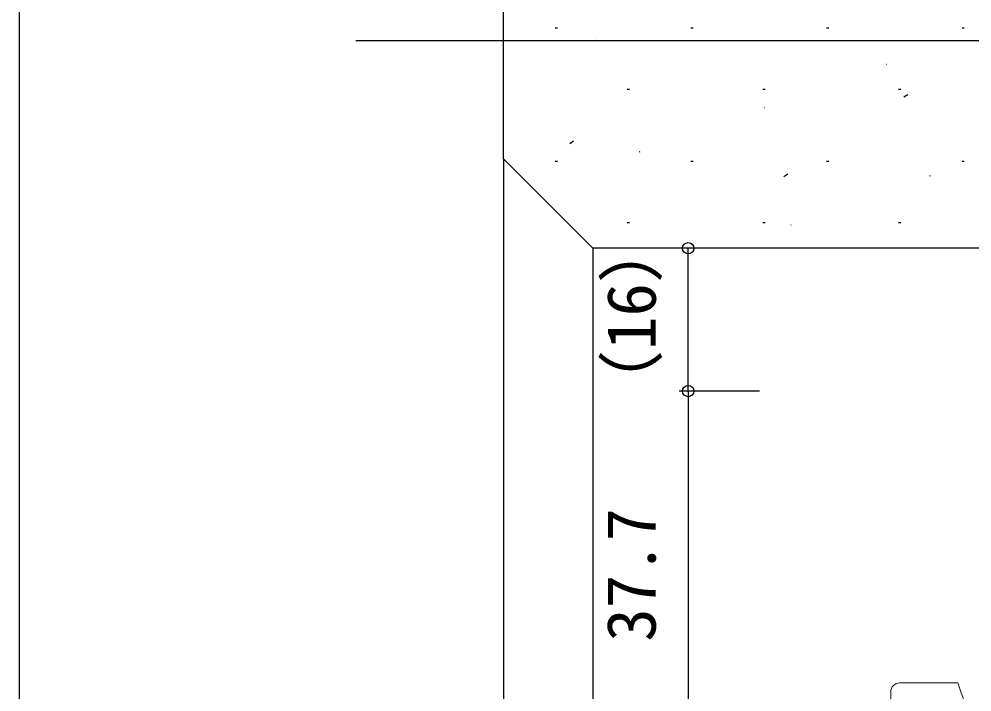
# Model space of a CAD drawing. Units: millimetres, scale not verified. Extents: x -437 to 438, y -331 to 329.
# Drawn here: x -436.9 to -330.1, y 125.8 to 201.2 of the extents above; entities that cross this region are included whole.
import ezdxf
from ezdxf.enums import TextEntityAlignment as Align

# ---------------------------------------------------------------- set-up
doc = ezdxf.new("R2010")
doc.units = ezdxf.units.MM
doc.header["$LTSCALE"] = 2
doc.layers.add('0-5_YKK_13', color=4, linetype='Continuous', lineweight=18)
for name, color, linetype in [('0-7_YKK_D', 6, 'Continuous'), ('0-8_YKK_ZWAK', 7, 'Continuous'), ('0-9_YSS_K', 3, 'Continuous'), ('0-A_YSS_KE', 3, 'Continuous')]:
    doc.layers.add(name, color=color, linetype=linetype)
doc.styles.add('ＭＳ ゴシック', font='')
doc.styles.get('ＭＳ ゴシック').set_extended_font_data('MS Gothic')

msp = doc.modelspace()

# ---------------------------------------------------------------- linework, layer by layer
at = {"layer": '0-5_YKK_13'}
for p, q in [((-331.692, 126.797), (-338.2, 126.797)), ((-331.328, 125.797), (-331.692, 126.797)), ((-339.2, 125.797), (-339.2, 108.297))]:
    msp.add_line(p, q, dxfattribs=at)
msp.add_lwpolyline([(-330.6, 109.297), (-330.6, 123.797), (-331.328, 125.797)], dxfattribs=at)
msp.add_arc((-338.2, 125.797), 1, 90, 180, dxfattribs=at)
at = {"layer": '0-7_YKK_D'}
for p, q in [((-353.9, 175.497), (-362.9, 175.497)), ((-361.9, 159.5), (-361.9, 175.497)), ((-353.9, 159.5), (-362.9, 159.5)), ((-353.9, 159.5), (-362.9, 159.5)), ((-361.9, 159.5), (-361.9, 121.8))]:
    msp.add_line(p, q, dxfattribs=at)
msp.add_lwpolyline([(-299.603, 184.429), (-301.066, 186.518), (-309.61, 198.719), (-399.153, 198.719)], dxfattribs=at)
for centre in [(-361.9, 175.497), (-361.9, 159.5), (-361.9, 159.5)]:
    msp.add_circle(centre, 0.637, dxfattribs=at)
at = {"layer": '0-8_YKK_ZWAK'}
msp.add_line((-436.9, 293.8), (-436.9, -331.2), dxfattribs=at)
at = {"layer": '0-9_YSS_K'}
for p, q in [((-376.805, 200.2), (-376.555, 200.2)), ((-361.605, 200.2), (-361.355, 200.2)), ((-346.405, 200.2), (-346.155, 200.2)), ((-331.205, 200.2), (-330.955, 200.2)), ((-372.229, 198.781), (-372.182, 198.798)), ((-339.683, 196.102), (-339.636, 196.118)), ((-368.73, 193.325), (-368.48, 193.325)), ((-353.53, 193.325), (-353.28, 193.325)), ((-338.33, 193.325), (-338.08, 193.325)), ((-337.719, 192.452), (-337.302, 192.728)), ((-353.398, 191.245), (-353.351, 191.261)), ((-375.179, 187.247), (-374.762, 187.523)), ((-367.349, 186.304), (-367.302, 186.321)), ((-382.605, 185.5), (-382.605, -18.009)), ((-376.805, 185.25), (-376.555, 185.25)), ((-361.605, 185.25), (-361.355, 185.25)), ((-346.405, 185.25), (-346.155, 185.25)), ((-331.205, 185.25), (-330.955, 185.25)), ((-351.166, 183.552), (-350.749, 183.828)), ((-334.803, 183.625), (-334.756, 183.642)), ((-368.73, 178.375), (-368.48, 178.375)), ((-353.53, 178.375), (-353.28, 178.375)), ((-338.33, 178.375), (-338.08, 178.375)), ((-350.404, 178.1), (-350.357, 178.117)), ((-372.605, 175.5), (-372.605, -18.009))]:
    msp.add_line(p, q, dxfattribs=at)
at = {"layer": '0-A_YSS_KE'}
msp.add_line((-382.605, 185.5), (-382.605, 243.8), dxfattribs=at)
msp.add_lwpolyline([(-299.602, 175.5), (-299.602, 185.5), (-309.602, 185.5), (-309.602, 175.5), (-372.605, 175.5), (-382.605, 185.5)], dxfattribs=at)

# ---------------------------------------------------------------- texts
at = {"layer": '0-7_YKK_D', "style": 'ＭＳ ゴシック'}
for s, p in [('（16）', (-363.885, 156.611)), ('37.7', (-363.9, 131.424))]:
    msp.add_text(s, height=5.499, rotation=90, dxfattribs=at).set_placement(p, align=Align.BOTTOM_LEFT)

doc.saveas('drawing.dxf')
